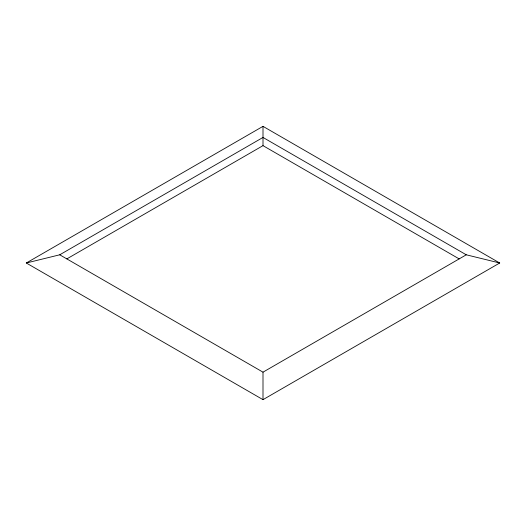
<?xml version="1.0" encoding="UTF-8"?>
<svg xmlns="http://www.w3.org/2000/svg" width="526" height="526" viewBox="0 0 526 526"><rect width="100%" height="100%" fill="white"/><g stroke="black" fill="none" stroke-linecap="round" stroke-linejoin="round"><path stroke-width="0.79" d="M26.3 263L263 126.345L499.7 263L263 399.655L26.3 263L59.734 254.801L263 137.444L466.266 254.801L499.7 263M66.841 258.897L263 145.643L459.159 258.897M59.734 254.801L263 372.158L466.266 254.801M263 126.345L263 145.643M263 372.158L263 399.655"/></g></svg>
